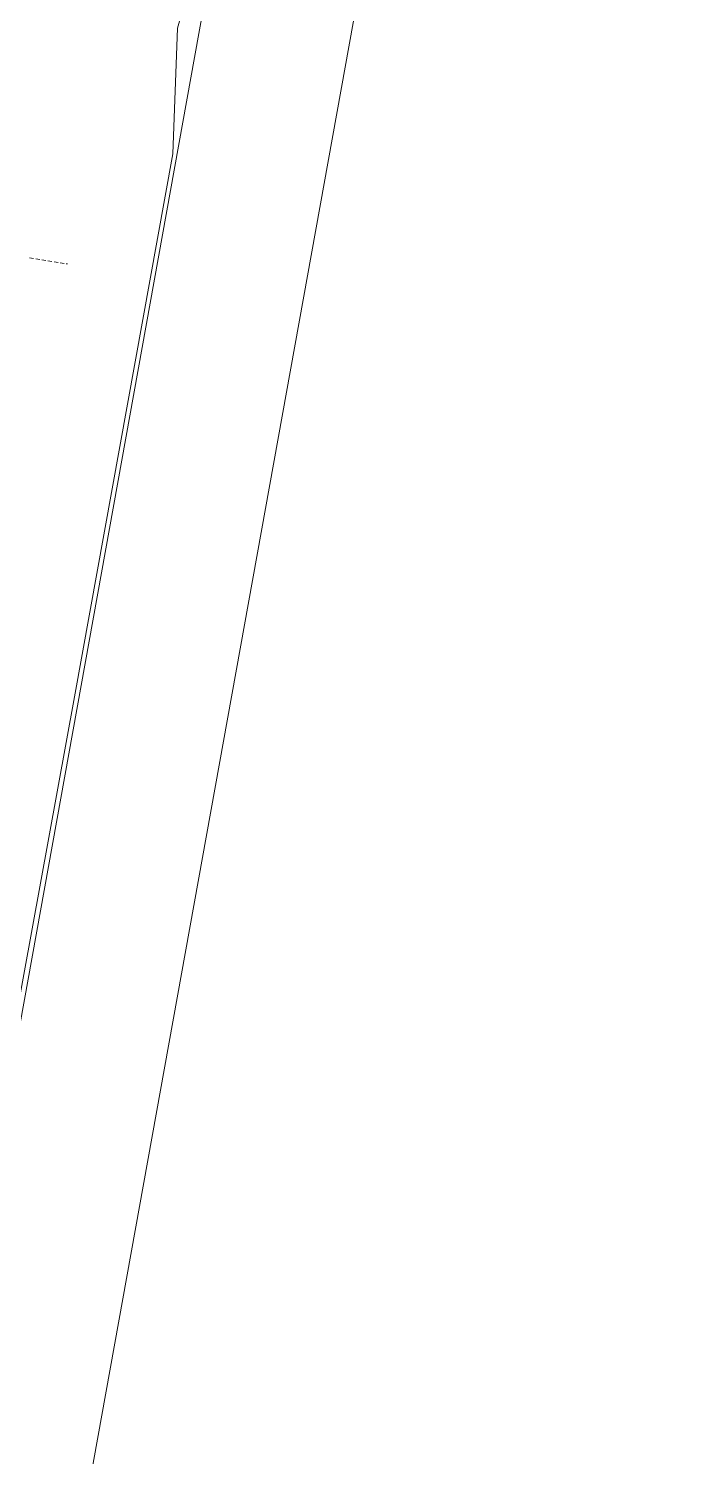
# Model space of a CAD drawing. Header units: metres. Extents: x 7511340 to 7511486, y 4692164 to 4692372.
# Drawn here: x 7511427.46 to 7511444.53, y 4692182.47 to 4692219.12 of the extents above; entities that cross this region are included whole.
import ezdxf

# ---------------------------------------------------------------- set-up
doc = ezdxf.new("R2010")
doc.units = ezdxf.units.M
doc.layers.add('Asfallt', color=97, linetype='Continuous', lineweight=0)
doc.layers.add('ParcRePo', color=7, linetype='Continuous', lineweight=0)
doc.layers.add('PDF_Drawing & Figure', color=5, linetype='Continuous')

msp = doc.modelspace()

# ---------------------------------------------------------------- linework, layer by layer
at = {"layer": 'Asfallt'}
for points in [[(7511404.403, 4692273.175, 619.961), (7511401.488, 4692249.649, 619.892), (7511397.329, 4692206.248, 619.854), (7511395.371, 4692183.618, 619.839), (7511395.627, 4692182.623, 619.894), (7511395.907, 4692181.586, 619.902), (7511396.191, 4692181.272, 619.919), (7511396.715, 4692180.907, 619.923), (7511397.256, 4692180.8, 619.878), (7511414.766, 4692176.268, 619.774), (7511418.852, 4692175.217, 619.731), (7511420.837, 4692174.645, 619.657), (7511421.531, 4692174.761, 619.63), (7511421.996, 4692174.813, 619.607), (7511422.248, 4692175.07, 619.631), (7511422.506, 4692175.39, 619.618), (7511422.614, 4692175.596, 619.693), (7511422.821, 4692175.949, 619.549), (7511423.13, 4692176.487, 619.53), (7511424.316, 4692177.369, 619.53), (7511433.508, 4692228.296, 619.412), (7511440.37, 4692264.898, 619.373)], [(7511444.526, 4692263.985, 619.503), (7511437.205, 4692227.102, 619.547), (7511427.724, 4692174.571, 619.569), (7511427.753, 4692174.295, 619.559), (7511427.81, 4692173.727, 619.65), (7511428.072, 4692173.277, 619.63), (7511428.331, 4692172.868, 619.65), (7511428.578, 4692172.604, 619.645), (7511434.832, 4692170.926, 619.562), (7511430.122, 4692165.66, 619.74), (7511412.953, 4692170.13, 619.827), (7511400.896, 4692173.11, 619.883), (7511400.527, 4692173.202, 619.907), (7511400.117, 4692173.198, 619.93), (7511399.753, 4692173.125, 619.942), (7511399.307, 4692172.882, 619.905), (7511399.008, 4692172.56, 619.847), (7511398.71, 4692172.205, 619.827), (7511398.55, 4692171.922, 619.787), (7511394.544, 4692173.933, 619.869)]]:
    msp.add_polyline3d(points, dxfattribs=at)
at = {"layer": 'ParcRePo', "elevation": 611, "flags": 128}
msp.add_lwpolyline([(7511438.476, 4692258.633), (7511437.466, 4692250.214), (7511433.445, 4692226.686), (7511431.285, 4692219.136), (7511431.165, 4692215.906), (7511428.644, 4692201.967), (7511424.053, 4692176.878), (7511392.374, 4692184.299), (7511391.774, 4692184.439), (7511391.754, 4692184.439), (7511391.594, 4692184.479), (7511374.173, 4692189.119), (7511355.624, 4692194.06), (7511353.224, 4692194.68), (7511356.019, 4692233.288), (7511356.846, 4692244.708), (7511357.263, 4692252.689), (7511359.038, 4692286.715)], dxfattribs=at)
at = {"layer": 'PDF_Drawing & Figure', "lineweight": 18, "elevation": 611}
for points in [[(7511427.593, 4692213.223), (7511427.489, 4692213.24)], [(7511427.75, 4692213.198), (7511427.646, 4692213.215)], [(7511427.907, 4692213.172), (7511427.802, 4692213.189)], [(7511428.063, 4692213.146), (7511427.959, 4692213.163)], [(7511428.22, 4692213.121), (7511428.116, 4692213.138)], [(7511428.377, 4692213.095), (7511428.272, 4692213.112)], [(7511428.466, 4692213.081), (7511428.429, 4692213.087)]]:
    msp.add_lwpolyline(points, dxfattribs=at)

doc.saveas('drawing.dxf')
